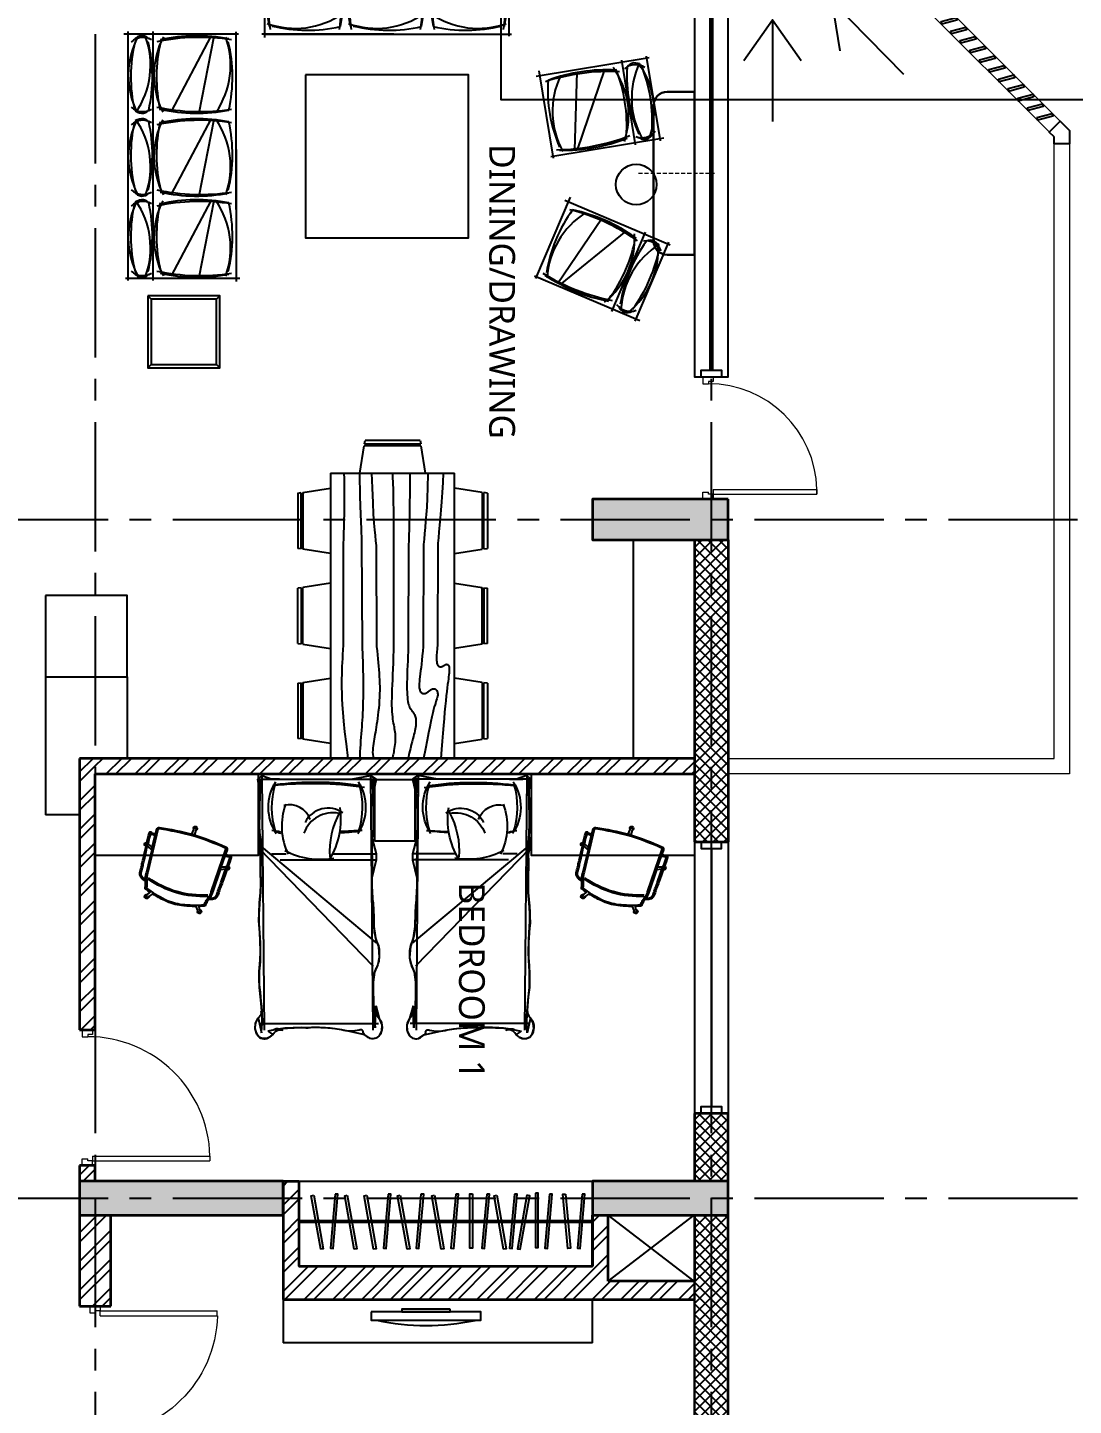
# Model space of a CAD drawing. Header units: millimetres. Extents: x -2409243 to -2334937, y -643723 to -441957.
# Drawn here: x -2354808 to -2347102, y -562658 to -552509 of the extents above; entities that cross this region are included whole.
import ezdxf

# ---------------------------------------------------------------- set-up
doc = ezdxf.new("R2010")
doc.units = ezdxf.units.MM
doc.header["$MEASUREMENT"] = 0
doc.linetypes.add('CENTER2', pattern=[28.575, 19.05, -3.175, 3.175, -3.175])
doc.linetypes.add('DASHED2', pattern=[0.375, 0.25, -0.125])
for name, color, linetype in [('A-Anno-Dims', 7, 'Continuous'), ('A-Anno-Grid Lines', 154, 'Continuous'), ('A-Railing', 4, 'Continuous'), ('A-Wall Patt', 8, 'Continuous'), ('A-Window', 4, 'Continuous'), ('S-Conc Patt', 9, 'Continuous'), ('TAGS', 7, 'Continuous')]:
    doc.layers.add(name, color=color, linetype=linetype)
for name, color, linetype, lineweight in [('A-Detail Lines', 8, 'Continuous', 25), ('A-Door', 4, 'Continuous', 9), ('A-DTLS-Elevation', 4, 'Continuous', 25), ('A-DTLS-Fine Elevation', 5, 'Continuous', 25), ('A-Wall Ele', 3, 'Continuous', 20), ('A-Wall Sec', 1, 'Continuous', 30), ('AREA', 6, 'Continuous', 25), ('HVAC Units', 60, 'Continuous', 30), ('S-Concrete', 40, 'Continuous', 30)]:
    doc.layers.add(name, color=color, linetype=linetype, lineweight=lineweight)
doc.layers.add('I-Furniture', color=7, linetype='Continuous', lineweight=25, true_color=0xd17000)
doc.layers.get('A-Anno-Dims').off()
doc.styles.get("Standard").update_dxf_attribs({"font": 'trebuc.ttf'})
doc.dimstyles.new('DIM 1', dxfattribs={"dimtxt": 175, "dimasz": 200, "dimexe": 100, "dimexo": 50, "dimgap": 125, "dimtad": 3, "dimdec": 0, "dimtxsty": 'Standard', "dimblk": 'OBLIQUE', "dimcen": 250, "dimdle": 100, "dimclrd": 256, "dimclre": 256, "dimclrt": 256, "dimadec": 0, "dimazin": 0, "dimtfac": 1, "dimtdec": 0, "dimtmove": 1, "dimatfit": 3, "dimldrblk": 'OBLIQUE', "dimfxl": 300, "dimfxlon": 1, "dimlwd": -1, "dimlwe": -1, "dimarcsym": 0})
pattern_1 = [(45, (-2483823.14, -549080.13), (-106.06602, 106.06602), []), (45, (-2483752.43, -549080.13), (-106.06602, 106.06602), [])]
pattern_2 = [(225, (-1525842.595, -758873.084), (39.7747564, -39.7747564), []), (315, (-1525842.595, -758873.084), (39.7747564, 39.7747564), [])]

# ---------------------------------------------------------------- blocks, each defined once
blk = doc.blocks.new('Cols Residences')
at = {"layer": 'S-Conc Patt'}
for points in [[(-30172, -9249), (-30172, -10749), (-29922, -10749), (-29922, -9249)], [(-30172, -13029), (-30172, -14029), (-29922, -14029), (-29922, -13029)], [(-24897, -14029), (-24897, -13029), (-25197, -13029), (-25197, -14029)]]:
    blk.add_hatch(color=256, dxfattribs=at).paths.add_polyline_path(points)
at = {"layer": 'S-Concrete', "lineweight": 35}
for points in [[(-30172, -9249), (-30172, -10749), (-29922, -10749), (-29922, -9249)], [(-30172, -13029), (-30172, -14029), (-29922, -14029), (-29922, -13029)], [(-24897, -14029), (-24897, -13029), (-25197, -13029), (-25197, -14029)]]:
    blk.add_lwpolyline(points, close=True, dxfattribs=at)
blk = doc.blocks.new('Grid Residences')
at = {"layer": 'A-Anno-Grid Lines', "linetype": 'CENTER2', "ltscale": 50}
for p, q in [((-30047, 2923), (-30047, -27704)), ((-25047, 2923), (-25047, -27704)), ((12818, -9364), (-37818, -9364)), ((12818, -13904), (-37818, -13904))]:
    blk.add_line(p, q, dxfattribs=at)
blk = doc.blocks.new('Win 2000 @ 300W')
at = {"layer": 'A-Window', "color": 2, "lineweight": 30}
blk.add_line((1950, -125), (50, -125), dxfattribs=at)
at = {"layer": 'A-Window'}
for points in [[(2000, 0), (0, 0)], [(0, -50), (50, -50), (50, -200), (0, -200)], [(2000, -50), (1950, -50), (1950, -200), (2000, -200)], [(2000, -250), (0, -250)]]:
    blk.add_lwpolyline(points, dxfattribs=at)
blk = doc.blocks.new('ABL_Door_S - 1000 x 2100-11-3 Second Floor Lvl')
at = {"layer": 'A-Door', "color": 5}
for p, q in [((-500, 38), (-450, 38)), ((-500, -38), (-500, 38)), ((-450, 38), (-450, -3)), ((450, 38), (450, -3)), ((500, 38), (450, 38)), ((500, -38), (500, 38)), ((-500, -38), (-465, -38)), ((-465, -3), (-450, -3)), ((-465, -38), (-465, -3)), ((-430, -38), (-465, -38)), ((465, -3), (450, -3)), ((465, -38), (465, -3)), ((500, -38), (465, -38))]:
    blk.add_line(p, q, dxfattribs=at)
at = {"layer": 'A-Door', "color": 5, "lineweight": 18}
for p, q in [((-465, -38), (-465, -902)), ((-430, -38), (-430, -902)), ((-430, -902), (-465, -902))]:
    blk.add_line(p, q, dxfattribs=at)
at = {"layer": 'A-Door'}
blk.add_arc((-450, -3), 900, 271.2733, 0, dxfattribs=at)
blk = doc.blocks.new('Big Drawing Win 3000')
at = {"layer": 'A-Window', "color": 2, "lineweight": 60}
blk.add_line((-25650, -16077), (-28550, -16077), dxfattribs=at)
at = {"layer": 'A-Window'}
for points in [[(-25600, -15952), (-28600, -15952), (-28600, -16202), (-25600, -16202)], [(-28600, -16002), (-28550, -16002), (-28550, -16152), (-28600, -16152)], [(-25600, -16002), (-25650, -16002), (-25650, -16152), (-25600, -16152)]]:
    blk.add_lwpolyline(points, dxfattribs=at)
blk = doc.blocks.new('ABL_Door_S - 900 x 2100-6-3 Second Floor Lvl')
at = {"layer": 'A-Door', "color": 5, "lineweight": 18}
for p, q in [((-450, 37), (-400, 37)), ((-450, -38), (-450, 37)), ((-400, 37), (-400, -3)), ((400, 37), (400, -3)), ((450, 37), (400, 37)), ((450, -38), (450, 37)), ((-450, -38), (-415, -38)), ((-380, -38), (-450, -38)), ((-415, -3), (-400, -3)), ((-415, -38), (-415, -3)), ((-415, -38), (-415, -802)), ((-380, -38), (-380, -802)), ((415, -3), (400, -3)), ((415, -38), (415, -3)), ((450, -38), (415, -38))]:
    blk.add_line(p, q, dxfattribs=at)
blk.add_lwpolyline([(-380, -802), (-415, -802)], dxfattribs=at)
at = {"layer": 'A-Door', "lineweight": 18}
blk.add_arc((-400, -3), 800, 271.4325, 0, dxfattribs=at)
at = {"layer": 'A-Door', "color": 5, "lineweight": 18}
blk.add_arc((-400, -3), 800, 268.9256, 271.0744, dxfattribs=at)
blk = doc.blocks.new('the Vertical FIN')
at = {"layer": 'A-DTLS-Fine Elevation'}
blk.add_lwpolyline([(-1144063, 206602), (-1143968, 206668), (-1143957, 206651), (-1144051, 206585), (-1144063, 206602)], dxfattribs=at)
blk = doc.blocks.new('Shading B')
at = {"layer": 'A-DTLS-Fine Elevation', "color": 2}
blk.add_line((-1141727, 206625), (-1141646, 206707), dxfattribs=at)
for points in [[(-1141646, 206707), (-1141716, 206778)], [(-1141727, 206625), (-1141798, 206696)]]:
    blk.add_lwpolyline(points, dxfattribs=at)
blk.add_lwpolyline([(-1140660, 205558), (-1140695, 205594), (-1140614, 205675), (-1140545, 205606), (-1140545, 205508), (-1140660, 205508)], close=True, dxfattribs=at)
at = {"layer": 'A-DTLS-Fine Elevation', "rotation": 339.9999999999999}
for p in [(-137299, -378814), (-137229, -378884), (-137158, -378955), (-137087, -379026), (-137016, -379097), (-136946, -379167), (-136875, -379238), (-136804, -379309), (-136734, -379379), (-136663, -379450), (-136592, -379521), (-136521, -379592), (-136451, -379662), (-136380, -379733)]:
    blk.add_blockref('the Vertical FIN', p, dxfattribs=at)
blk = doc.blocks.new('s6')
at = {"layer": 'A-Detail Lines'}
for p, q in [((-35585, 50832), (-35100, 50197)), ((-35585, 50197), (-35100, 50832))]:
    blk.add_line(p, q, dxfattribs=at)
blk = doc.blocks.new('_Oblique')
at = {"layer": 'AREA', "color": 0, "lineweight": -2}
blk.add_line((-0.5, -0.5), (0.5, 0.5), dxfattribs=at)
blk = doc.blocks.new('Int. Un Split')
at = {"layer": 'HVAC Units'}
for p, q in [((-200, 600), (0, 600)), ((0, 600), (0, -600)), ((-300, -500), (-300, 500)), ((0, -600), (-200, -600))]:
    blk.add_line(p, q, dxfattribs=at)
at = {"layer": 'HVAC Units', "color": 8, "linetype": 'DASHED2', "lineweight": 5, "ltscale": 120}
blk.add_line((-412, 0), (148, 0), dxfattribs=at)
at = {"layer": 'HVAC Units'}
for centre, start, end in [((-200, 500), 90, 180), ((-200, -500), 180, 270)]:
    blk.add_arc(centre, 100, start, end, dxfattribs=at)
blk = doc.blocks.new('A$C656051B6')
for points in [[(-1417, 344), (-864, 51)], [(-1415, 365), (-850, 255)], [(-807, 344), (-254, 51)], [(-805, 365), (-240, 255)], [(-206, 344), (347, 51)], [(-204, 365), (360, 255)]]:
    blk.add_lwpolyline(points)
at = {"layer": 'I-Furniture'}
for p, q in [((-141, 531), (-1449, 531)), ((-1433, 546), (-1433, -298)), ((-583, 531), (390, 531)), ((367, 557), (367, -285)), ((-1451, -83), (382, -83)), ((-1451, -269), (382, -269))]:
    blk.add_line(p, q, dxfattribs=at)
blk.add_lwpolyline([(367, -130), (367, -285)], dxfattribs=at)
at = {"layer": 'I-Furniture', "color": 0, "linetype": 'ByBlock'}
for centre, radius, start, end in [((-194, 240), 1227, 168.9018, 192.6543), ((-1117, -593), 1096, 77.1427, 103.7087), ((-2077, 240), 1227, 347.3457, 11.0982), ((417, 240), 1227, 168.9018, 192.6543), ((-544, -593), 1096, 76.2913, 102.8573), ((-1467, 240), 1227, 347.3457, 11.0982), ((1015, 240), 1227, 168.9018, 192.6543), ((55, -593), 1096, 76.2913, 102.8573), ((-869, 240), 1227, 347.3457, 11.0982), ((-1117, 1039), 1096, 256.2913, 282.8573), ((-1117, -1183), 1096, 77.1427, 103.7087), ((-544, 1039), 1096, 257.1427, 283.7087), ((-544, -1183), 1096, 76.2913, 102.8573), ((55, 1039), 1096, 257.1427, 283.7087), ((55, -1183), 1096, 76.2913, 102.8573), ((-1356, -164), 65, 130.337, 237.1972), ((-915, -164), 65, 302.8028, 49.663), ((-745, -164), 65, 130.337, 237.1972), ((-305, -164), 65, 302.8028, 49.663), ((-147, -164), 65, 130.337, 237.1972), ((293, -164), 65, 302.8028, 49.663), ((-1117, 850), 1096, 256.2913, 282.8573), ((-544, 850), 1096, 257.1427, 283.7087), ((55, 850), 1096, 257.1427, 283.7087)]:
    blk.add_arc(centre, radius, start, end, dxfattribs=at)
at = {"layer": 'I-Furniture', "linetype": 'ByBlock'}
for centre, radius, start, end in [((-1204, -124), 613, 55.5808, 109.7795), ((118, 265), 1527, 171.2723, 192.0385), ((-2389, 265), 1527, 347.9615, 8.7277), ((-457, -124), 613, 70.2205, 124.4192), ((729, 265), 1527, 171.2723, 192.0385), ((-1779, 265), 1527, 347.9615, 8.7277), ((142, -124), 613, 70.2205, 124.4192), ((1327, 265), 1527, 171.2723, 192.0385), ((-1181, 265), 1527, 347.9615, 8.7277), ((-1130, 527), 603, 242.1393, 296.7643), ((-1283, -158), 125, 149.2427, 222.9121), ((-987, -158), 125, 317.0879, 30.7573), ((-531, 527), 603, 243.2357, 297.8607), ((-673, -158), 125, 149.2427, 222.9121), ((-377, -158), 125, 317.0879, 30.7573), ((67, 527), 603, 243.2357, 297.8607), ((-75, -158), 125, 149.2427, 222.9121), ((221, -158), 125, 317.0879, 30.7573), ((-1204, -714), 613, 55.5808, 109.7795), ((-1130, 338), 603, 242.1393, 296.7643), ((-457, -714), 613, 70.2205, 124.4192), ((-531, 338), 603, 243.2357, 297.8607), ((142, -714), 613, 70.2205, 124.4192), ((67, 338), 603, 243.2357, 297.8607)]:
    blk.add_arc(centre, radius, start, end, dxfattribs=at)
blk = doc.blocks.new('executive study table')
at = {"layer": 'I-Furniture'}
for p, q in [((-171, 533), (-152, 534)), ((-155, 571), (-133, 572)), ((-140, 567), (-139, 571)), ((-171, 7), (-152, 6)), ((-155, -30), (-133, -32)), ((-140, -27), (-139, -31))]:
    blk.add_line(p, q, dxfattribs=at)
for points in [[(-509, 270, -0.04406), (-503, 336, -0.026544), (-480, 437), (-506, 458, -3.638528), (-496, 470), (-474, 457, -0.010397), (-461, 495, -0.318214), (-452, 502, 0.043075), (-444, 502, 0.035302), (-412, 510, 0.013054), (-403, 513, -0.140274), (-393, 546, -0.187796), (-364, 568, -0.087841), (-327, 571, 0.059908), (-291, 573, -0.051364), (-254, 575), (-196, 578), (-157, 580, -1), (-129, 582), (-95, 584), (-77, 585, -0.040528), (-61, 585, 0.019703), (-50, 584, -0.367951), (-46, 580, -0.076399), (-46, 574, -0.223629), (-48, 571, -0.09063), (-48, 571, 0.435593), (-49, 571), (-50, 566, 0.041397), (-52, 552, 0.005779), (-52, 542, 0.01447), (-52, 538), (-15, 540, -0.416429), (3, 524, -0.025896), (23, 280), (60, 277, -3.543521), (59, 262), (23, 262, -0.026019), (3, 16, -0.416429), (-15, 0), (-52, 2, 0.01447), (-52, -2, 0.005779), (-52, -12, 0.041397), (-50, -26), (-49, -31, 0.435593), (-48, -31, -0.09063), (-48, -31, -0.223629), (-46, -34, -0.076399), (-46, -40, -0.367951), (-50, -44, 0.019703), (-61, -44, -0.040528), (-77, -45), (-95, -44), (-129, -42, -1), (-157, -40), (-196, -38), (-254, -35, -0.051364), (-291, -33, 0.059908), (-327, -31, -0.087841), (-364, -28, -0.187796), (-393, -6, -0.140274), (-403, 27, 0.013054), (-412, 30, 0.035302), (-444, 38, 0.043075), (-452, 39, -0.318214), (-461, 45, -0.010397), (-474, 84), (-496, 71, -3.638528), (-506, 82), (-480, 103, -0.026544), (-503, 204, -0.04406)], [(-499, 270, 0.04406), (-494, 206, 0.042095), (-452, 49, -0.042637), (-443, 48, -0.035302), (-409, 40, -0.026112), (-389, 32, 0.070764), (-375, 28), (-352, 25, 0.002232), (-338, 25), (-15, 10, 0.431435), (-7, 17, 0.026929), (13, 270, 0.026929), (-7, 523, 0.431435), (-15, 530), (-338, 515, 0.002232), (-352, 515), (-375, 512, 0.070764), (-389, 508, -0.026112), (-409, 500, -0.035302), (-443, 492, -0.042637), (-452, 492, 0.042095), (-494, 335, 0.04406)], [(-155, 571), (-171, 533), (-339, 525, 0.002292), (-353, 525), (-377, 522, 0.066419), (-392, 517, -0.120179), (-385, 541, -0.187796), (-362, 558, -0.087841), (-328, 561, 0.059908), (-289, 563, -0.052112), (-254, 565), (-195, 568)], [(-152, 534), (-62, 538, -0.01546), (-62, 542, -0.005779), (-62, 552, -0.041397), (-59, 569), (-58, 573, -0.044554), (-58, 574, -0.006403), (-62, 575, 0.040528), (-77, 575), (-94, 574), (-133, 572, -0.154174), (-140, 567)], [(-155, -30), (-171, 7), (-339, 15, -0.002292), (-353, 15), (-377, 19, -0.066419), (-392, 23, 0.120179), (-385, -1, 0.187796), (-362, -18, 0.087841), (-328, -21, -0.059908), (-289, -23, 0.052112), (-254, -25), (-195, -28)], [(-152, 6), (-62, 2, 0.01546), (-62, -2, 0.005779), (-62, -12, 0.041397), (-59, -28), (-58, -32, 0.044554), (-58, -34, 0.006403), (-62, -34, -0.040528), (-77, -35), (-94, -34), (-133, -32, 0.154174), (-140, -27)]]:
    blk.add_lwpolyline(points, format="xyb", close=True, dxfattribs=at)
for points in [[(-157, 580), (-129, 582)], [(-157, -40), (-129, -42)]]:
    blk.add_lwpolyline(points, dxfattribs=at)
for points in [[(-496, 470), (-505, 475, 0.915293), (-514, 464), (-506, 458)], [(-385, 39, -0.074007), (-425, 270, -0.074007), (-385, 501)], [(-376, 42, -0.073942), (-415, 270, -0.073942), (-376, 498)], [(23, 270, -0.000012), (23, 270, -0.000012)], [(60, 277), (69, 277, -0.745022), (68, 262), (59, 262)], [(-496, 71), (-505, 65, -0.915293), (-514, 77), (-506, 82)]]:
    blk.add_lwpolyline(points, format="xyb", dxfattribs=at)
at = {"layer": 'I-Furniture', "elevation": -950}
blk.add_lwpolyline([(24, 262, 0.001894), (23, 280, 0.000296)], format="xyb", dxfattribs=at)
blk = doc.blocks.new('couch')
for points in [[(-1417, 344), (-867, 51)], [(-1415, 365), (-853, 255)]]:
    blk.add_lwpolyline(points)
at = {"layer": 'I-Furniture'}
for p, q in [((-797, 531), (-1449, 531)), ((-1433, 546), (-1433, -298)), ((-832, 557), (-832, -285)), ((-1451, -83), (-818, -83)), ((-1451, -269), (-818, -269))]:
    blk.add_line(p, q, dxfattribs=at)
at = {"layer": 'I-Furniture', "color": 0, "linetype": 'ByBlock'}
for centre, radius, start, end in [((-194, 240), 1227, 168.9018, 192.6543), ((-1119, -579), 1083, 77.062, 103.7948), ((-2081, 240), 1227, 347.3457, 11.0982), ((-1119, 1026), 1083, 256.2052, 282.938), ((-1119, -1170), 1083, 77.062, 103.7948), ((-1356, -164), 65, 130.337, 237.1972), ((-918, -164), 65, 302.8028, 49.663), ((-1119, 836), 1083, 256.2052, 282.938)]:
    blk.add_arc(centre, radius, start, end, dxfattribs=at)
at = {"layer": 'I-Furniture', "linetype": 'ByBlock'}
for centre, radius, start, end in [((-1205, -117), 606, 55.3912, 109.8857), ((118, 265), 1527, 171.2723, 192.0385), ((-2393, 265), 1527, 347.9615, 8.7277), ((-1131, 521), 597, 241.9847, 296.9126), ((-1283, -158), 125, 149.2427, 222.9121), ((-991, -158), 125, 317.0879, 30.7573), ((-1205, -708), 606, 55.3912, 109.8857), ((-1131, 331), 597, 241.9847, 296.9126)]:
    blk.add_arc(centre, radius, start, end, dxfattribs=at)
blk = doc.blocks.new('A$C52E23077')
at = {"layer": 'I-Furniture'}
blk.add_lwpolyline([(23, -583), (85, -583), (85, 227), (23, 227)], close=True, dxfattribs=at)
at = {"layer": 'I-Furniture', "linetype": 'ByBlock'}
blk.add_lwpolyline([(3, 0), (2, -356), (23, -356), (24, 0)], close=True, dxfattribs=at)
blk.add_arc((-1595, -177), 1719, 347.7599, 12.1509, dxfattribs=at)
blk = doc.blocks.new('A$C02F26D92')
at = {"layer": 'I-Furniture'}
for p, q in [((-511, 505), (-536, 530)), ((-31, 505), (-6, 530)), ((-511, 25), (-536, 0)), ((-31, 25), (-6, 0))]:
    blk.add_line(p, q, dxfattribs=at)
for points in [[(-536, 0), (-6, 0), (-6, 530), (-536, 530)], [(-511, 25), (-31, 25), (-31, 505), (-511, 505)]]:
    blk.add_lwpolyline(points, close=True, dxfattribs=at)
blk = doc.blocks.new('A$C5E866030')
at = {"layer": 'I-Furniture'}
for p, q in [((-52, 818, 450), (-25, 860, 450)), ((-25, 676, 450), (-52, 818, 450)), ((-25, 860, 450), (89, 834, 450)), ((89, 834, 450), (147, 835, 450)), ((147, 835, 450), (206, 837, 450)), ((206, 837, 450), (274, 838, 450)), ((274, 838, 450), (335, 838, 450)), ((335, 838, 450), (413, 830, 450)), ((413, 830, 450), (524, 860, 450)), ((524, 860, 450), (569, 860, 450)), ((569, 860, 450), (702, 828, 450)), ((702, 828, 450), (761, 828, 450)), ((761, 828, 450), (850, 832, 450)), ((850, 832, 450), (939, 839, 450)), ((939, 839, 450), (990, 841, 450)), ((990, 841, 450), (1060, 842, 450)), ((1060, 842, 450), (1157, 858, 450)), ((1157, 858, 450), (1207, 876, 450)), ((1207, 876, 450), (1289, 882, 450)), ((1289, 882, 450), (1339, 871, 450)), ((1339, 871, 450), (1397, 847, 450)), ((1397, 847, 450), (1471, 838, 450)), ((1471, 838, 450), (1524, 837, 450)), ((1524, 837, 450), (1578, 838, 450)), ((1578, 838, 450), (1632, 840, 450)), ((1632, 840, 450), (1686, 842, 450)), ((1645, 856, 900), (1737, 882, 900)), ((1805, 851, 450), (1645, 856, 900)), ((1686, 842, 450), (1752, 847, 450)), ((1737, 882, 900), (1783, 902, 900)), ((1752, 847, 450), (1805, 851, 450)), ((1783, 902, 900), (1829, 899, 900)), ((1829, 899, 900), (1867, 880, 900)), ((1885, 816, 900), (1858, 776, 900)), ((1867, 880, 900), (1883, 857, 900)), ((1883, 857, 900), (1888, 832, 900)), ((1888, 832, 900), (1885, 816, 900)), ((1858, 776, 900), (1830, 654, 900)), ((-25, 600, 450), (-25, 676, 450)), ((1830, 654, 900), (1821, 604, 900)), ((-25, 547, 450), (-25, 600, 450)), ((-25, 464, 450), (-25, 547, 450)), ((1813, 557, 900), (1806, 483, 900)), ((1821, 604, 900), (1813, 557, 900)), ((-25, 405, 450), (-25, 464, 450)), ((1806, 483, 900), (1804, 429, 900)), ((1804, 429, 900), (1805, 375, 900)), ((-25, 323, 450), (-25, 405, 450)), ((-25, 264, 450), (-25, 323, 450)), ((1806, 359, 900), (1804, 306, 900)), ((1804, 306, 900), (1805, 248, 900)), ((1805, 375, 900), (1806, 355, 900)), ((1806, 355, 900), (1806, 359, 900)), ((-25, 193, 450), (-25, 264, 450)), ((1805, 248, 900), (1809, 186, 900)), ((-25, 134, 450), (-25, 193, 450)), ((-25, 93, 450), (-25, 146, 450)), ((-25, 146, 450), (-25, 46, 450)), ((-25, 46, 450), (-25, 134, 450)), ((1809, 186, 900), (1818, 122, 900)), ((1818, 122, 900), (1831, 60, 900)), ((-52, 18, 450), (-25, 93, 450)), ((-25, -13, 450), (-52, 18, 450)), ((72, 2, 450), (-25, -13, 450)), ((124, 1, 450), (72, 2, 450)), ((177, 0, 450), (124, 1, 450)), ((230, -1, 450), (177, 0, 450)), ((372, 1, 450), (305, -3, 450)), ((486, -4, 450), (372, 1, 450)), ((538, 7, 450), (486, -4, 450)), ((588, 6, 450), (538, 7, 450)), ((650, 7, 450), (588, 6, 450)), ((753, 9, 450), (650, 7, 450)), ((809, 7, 450), (753, 9, 450)), ((886, 0, 450), (809, 7, 450)), ((961, -4, 450), (886, 0, 450)), ((1107, 1, 450), (1018, -5, 450)), ((1162, 4, 450), (1107, 1, 450)), ((1247, 6, 450), (1162, 4, 450)), ((1308, 4, 450), (1247, 6, 450)), ((1391, -2, 450), (1308, 4, 450)), ((1600, 9, 450), (1509, -1, 450)), ((1684, 16, 450), (1600, 9, 450)), ((1751, 19, 450), (1684, 16, 450)), ((1733, -10, 900), (1842, 15, 450)), ((1842, 15, 450), (1751, 19, 450)), ((1831, 60, 900), (1855, 97, 900)), ((1855, 97, 900), (1874, 74, 900)), ((1874, 74, 900), (1885, 53, 900)), ((1886, 20, 900), (1874, -4, 900)), ((1885, 53, 900), (1886, 20, 900)), ((305, -3, 450), (230, -1, 450)), ((1018, -5, 450), (961, -4, 450)), ((1442, -3, 450), (1391, -2, 450)), ((1509, -1, 450), (1442, -3, 450)), ((1771, -30, 900), (1733, -10, 900)), ((1813, -33, 900), (1771, -30, 900)), ((1852, -21, 900), (1813, -33, 900)), ((1874, -4, 900), (1852, -21, 900))]:
    blk.add_line(p, q, dxfattribs=at)
at = {"layer": 'I-Furniture', "linetype": 'ByBlock'}
for p, q in [((-52, 818), (1824, 834, 450)), ((-25, -13), (-25, 860)), ((459, -4), (1181, 860)), ((486, -4), (1351, 837)), ((524, 544), (524, 860)), ((569, 153), (569, 860)), ((1775, 355, 450), (1775, 877, 450)), ((547, 365), (547, 365)), ((1775, 4, 450), (1775, 355, 450)), ((524, 88), (524, 195)), ((-52, 18), (1824, 35, 450))]:
    blk.add_line(p, q, dxfattribs=at)
for points in [[(-25, 833, -0.005203), (36, 833, -0.00267), (265, 838, -0.058958), (402, 831, 0.038458), (525, 828, -0.025508), (680, 828, 0.039412), (886, 836, -0.016498), (1036, 842, 0.095063), (1168, 862, -0.129887), (1264, 882, -0.123513), (1364, 861, 0.132991), (1471, 838, 0.025093), (1786, 850, -0.033934), (1686, 856, 0.211134), (1727, 873, -0.329446), (1852, 890, -0.37589), (1885, 816, -0.123892), (1844, 763, 0.658136), (1823, 735, -0.141351), (1821, 604, 0.036442), (1806, 469, 0.030598), (1806, 355)], [(-25, 3, 0.005203), (36, 3, 0.00267), (265, -1, 0.058958), (402, 5, -0.038458), (525, 8, 0.025508), (680, 8, -0.039412), (886, 0, 0.016498), (1036, -6, -0.037552), (1321, 4, 0.045167), (1509, -1, -0.028501), (1786, 20, 0.033934), (1686, 13, -0.211134), (1727, -4, 0.329446), (1852, -21, 0.37589), (1885, 53, 0.123892), (1844, 107, -0.342539), (1823, 169, 0.292428), (1821, 106, -0.036442), (1806, 241, -0.030598), (1806, 355)]]:
    blk.add_lwpolyline(points, format="xyb", dxfattribs=at)
for centre, radius, start, end in [((181, 434), 350, 56.1664, 122.49), ((2310, 411), 2312, 171.5227, 187.4368), ((2734, 381), 2726, 171.7134, 186.0106), ((182, 163), 596, 72.8591, 106.0737), ((34131, 2417), 33819, 182.8153, 183.0908), ((-4774, 234), 5156, 3.9741, 5.5387), ((375, 504), 187, 144.1671, 243.8421), ((272, 38), 562, 58.6542, 99.1977), ((506, 1110), 594, 241.0456, 274.1497), ((446, 539), 224, 168.0413, 250.8342), ((-3, 450), 568, 332.4104, 9.8866), ((326, 220), 163, 109.0309, 194.6616), ((321, 624), 461, 249.3026, 296.5026), ((181, 413), 350, 237.51, 303.8336), ((182, 685), 596, 253.9263, 287.1409), ((3159, -391), 2848, 168.9447, 170.2463), ((144, 221), 238, 333.7631, 344.0845)]:
    blk.add_arc(centre, radius, start, end, dxfattribs=at)
blk = doc.blocks.new('wardrobe')
at = {"layer": 'I-Furniture', "lineweight": 35}
blk.add_line((-837981, 264481), (-837606, 264481), dxfattribs=at)
at = {"layer": 'I-Furniture', "linetype": 'Continuous'}
for p, q in [((-837941, 262316), (-837941, 264481)), ((-837931, 262316), (-837931, 264481))]:
    blk.add_line(p, q, dxfattribs=at)
for points in [[(-838231, 262316), (-838231, 264481), (-837606, 264481), (-837606, 262316)], [(-838137, 264405), (-837739, 264370), (-837737, 264390), (-838135, 264425)], [(-838137, 264283), (-837739, 264318), (-837737, 264298), (-838135, 264263)], [(-838137, 264165), (-837739, 264130), (-837737, 264150), (-838135, 264184)], [(-838144, 264060), (-837744, 264060), (-837744, 264080), (-838144, 264080)], [(-838128, 263998), (-837734, 263929), (-837731, 263948), (-838125, 264018)], [(-838137, 263905), (-837739, 263870), (-837737, 263890), (-838135, 263925)], [(-838128, 263775), (-837734, 263844), (-837731, 263825), (-838125, 263755)], [(-838137, 263701), (-837739, 263666), (-837737, 263686), (-838135, 263721)], [(-838138, 263597), (-837738, 263597), (-837738, 263577), (-838138, 263577)], [(-838137, 263473), (-837739, 263438), (-837737, 263458), (-838135, 263493)], [(-838128, 263317), (-837734, 263386), (-837731, 263366), (-838125, 263297)], [(-838137, 263217), (-837739, 263182), (-837737, 263202), (-838135, 263237)], [(-838128, 263064), (-837734, 263134), (-837731, 263114), (-838125, 263045)], [(-838137, 262975), (-837739, 262940), (-837737, 262960), (-838135, 262995)], [(-838128, 262818), (-837734, 262887), (-837731, 262868), (-838125, 262798)], [(-838128, 262674), (-837734, 262744), (-837731, 262724), (-838125, 262655)], [(-838137, 262585), (-837739, 262550), (-837737, 262570), (-838135, 262605)], [(-838128, 262428), (-837734, 262497), (-837731, 262478), (-838125, 262408)]]:
    blk.add_lwpolyline(points, close=True, dxfattribs=at)

msp = doc.modelspace()

# ---------------------------------------------------------------- hatches: boundary and pattern name
at = {"layer": 'A-Wall Patt'}
h = msp.add_hatch(dxfattribs=at)
h.set_pattern_fill('ANSI37', color=256, scale=450, angle=180, style=0)
h.set_pattern_definition(pattern_2)
h.paths.add_polyline_path([(-2349644.9, -556282.2), (-2349894.9, -556282.2), (-2349894.9, -558507.2), (-2349644.9, -558507.2)])
h = msp.add_hatch(dxfattribs=at)
h.set_pattern_fill('ANSI32', color=256, scale=400, style=0)
h.set_pattern_definition(pattern_1)
h.paths.add_polyline_path([(-2354309.9, -559892.2), (-2354309.9, -558007.2), (-2354309.9, -557892.2), (-2354424.9, -557892.2), (-2354424.9, -559892.2)], flags=0)
h = msp.add_hatch(dxfattribs=at)
h.set_pattern_fill('ANSI32', color=256, scale=400, style=0)
h.set_pattern_definition(pattern_1)
h.paths.add_polyline_path([(-2354309.9, -558007.2), (-2349894.9, -558007.2), (-2349894.9, -557892.2), (-2354309.9, -557892.2)])
h = msp.add_hatch(dxfattribs=at)
h.set_pattern_fill('ANSI37', color=256, scale=450, angle=180, style=0)
h.set_pattern_definition(pattern_2)
h.paths.add_polyline_path([(-2349644.9, -560507.2), (-2349894.9, -560507.2), (-2349894.9, -561007.2), (-2349644.9, -561007.2)])
h = msp.add_hatch(dxfattribs=at)
h.set_pattern_fill('ANSI32', color=256, scale=400, style=0)
h.set_pattern_definition(pattern_1)
h.paths.add_polyline_path([(-2354424.9, -560892.2), (-2354424.9, -561007.2), (-2354309.9, -561007.2), (-2354309.9, -560892.2)])
h = msp.add_hatch(dxfattribs=at)
h.set_pattern_fill('ANSI32', color=256, scale=400, style=0)
h.set_pattern_definition([(45, (-1817586.33, -2288020.92), (-106.066017, 106.066017), []), (45, (-1817515.61, -2288020.92), (-106.066017, 106.066017), [])])
h.paths.add_polyline_path([(-2349894.9, -561742.2), (-2349894.9, -561877.2), (-2352924.9, -561877.2), (-2352924.9, -561007.2), (-2352809.1, -561007.2), (-2352809.9, -561632.2), (-2350644.9, -561632.2), (-2350644.9, -561257.2), (-2350529.9, -561257.2), (-2350529.9, -561742.2)])
h = msp.add_hatch(dxfattribs=at)
h.set_pattern_fill('ANSI32', color=256, scale=400, style=0)
h.set_pattern_definition(pattern_1)
h.paths.add_polyline_path([(-2354424.9, -561927.2), (-2354194.9, -561927.2), (-2354194.9, -561257.2), (-2354424.9, -561257.2)])
h = msp.add_hatch(dxfattribs=at)
h.set_pattern_fill('ANSI37', color=256, scale=450, angle=180, style=0)
h.set_pattern_definition(pattern_2)
h.paths.add_polyline_path([(-2349894.9, -561257.2), (-2349894.9, -562954.7), (-2349644.9, -562954.7), (-2349644.9, -561257.2)])

# ---------------------------------------------------------------- linework, layer by layer
at = {"layer": 'A-Railing'}
msp.add_line((-2350644.9, -561257.2), (-2350529.9, -561257.2), dxfattribs=at)
at = {"layer": 'A-Wall Ele'}
for p, q in [((-2348301.5, -552095.6), (-2347129.9, -553267.2)), ((-2347244.9, -553314.8), (-2348382.8, -552176.9)), ((-2347244.9, -557892.2), (-2347244.9, -553314.8)), ((-2347129.9, -553267.2), (-2347129.9, -558007.2)), ((-2349644.9, -557892.2), (-2347244.9, -557892.2)), ((-2347129.9, -558007.2), (-2349644.9, -558007.2))]:
    msp.add_line(p, q, dxfattribs=at)
at = {"layer": 'A-Wall Sec', "lineweight": 35}
for p, q in [((-2349894.9, -556282.2), (-2349894.9, -558507.2)), ((-2354424.9, -557892.2), (-2354424.9, -559892.2)), ((-2349894.9, -557892.2), (-2354424.9, -557892.2)), ((-2354309.9, -559892.2), (-2354309.9, -558007.2)), ((-2354309.9, -558007.2), (-2349894.9, -558007.2)), ((-2349894.9, -558507.2), (-2349644.9, -558507.2)), ((-2354424.9, -559892.2), (-2354309.9, -559892.2)), ((-2349644.9, -560507.2), (-2349894.9, -560507.2)), ((-2349894.9, -560507.2), (-2349894.9, -561007.2)), ((-2349644.9, -561007.2), (-2349644.9, -560507.2)), ((-2354309.9, -560892.2), (-2354424.9, -560892.2)), ((-2354424.9, -560892.2), (-2354424.9, -561007.2)), ((-2354309.9, -561007.2), (-2354309.9, -560892.2)), ((-2352924.9, -561007.2), (-2352924.9, -561877.2)), ((-2352924.9, -561007.2), (-2352809.9, -561007.2)), ((-2352809.9, -561007.2), (-2352809.9, -561632.2)), ((-2354424.9, -561257.2), (-2354424.9, -561927.2)), ((-2354194.9, -561927.2), (-2354194.9, -561257.2)), ((-2350645.3, -561632.2), (-2350644.9, -561257.2)), ((-2350529.9, -561742.2), (-2350529.9, -561257.2)), ((-2349894.9, -561257.2), (-2349894.9, -561742.2)), ((-2349644.9, -562839.7), (-2349644.9, -561257.2)), ((-2352809.9, -561632.2), (-2350645.3, -561632.2)), ((-2349894.9, -561742.2), (-2350529.9, -561742.2)), ((-2354424.9, -561927.2), (-2354194.9, -561927.2)), ((-2352924.9, -561877.2), (-2349894.9, -561877.2))]:
    msp.add_line(p, q, dxfattribs=at)
at = {"layer": 'A-Wall Sec'}
msp.add_line((-2349894.9, -561742.2), (-2349894.9, -562954.7), dxfattribs=at)
at = {"layer": 'A-Wall Sec', "lineweight": 35}
msp.add_lwpolyline([(-2349644.9, -556282.2), (-2349644.9, -558507.2)], dxfattribs=at)
at = {"layer": 'Defpoints'}
msp.add_lwpolyline([(-2338393.4, -534324.2), (-2338393.4, -553041.1), (-2351318.7, -553041.1), (-2351318.7, -534324.2)], close=True, dxfattribs=at)
at = {"layer": 'I-Furniture'}
for p, q in [((-2353059.9, -552557.2), (-2351259.9, -552557.2)), ((-2352325.8, -555576.2), (-2352321.8, -555550.8)), ((-2351915.4, -555550.8), (-2352321.8, -555550.8)), ((-2351915.4, -555550.8), (-2351911.5, -555576.2)), ((-2352359.6, -555792.2), (-2352327.8, -555588.9)), ((-2351909.6, -555588.9), (-2352327.9, -555588.9)), ((-2352325.9, -555576.2), (-2351911.5, -555576.2)), ((-2351909.5, -555588.9), (-2351877.7, -555792.2)), ((-2352575.9, -555792.2), (-2352575.8, -557892.2)), ((-2352575.9, -555792.2), (-2351661.4, -555792.2)), ((-2351661.4, -557892.2), (-2351661.5, -555792.2)), ((-2352817.1, -555939), (-2352791.7, -555935)), ((-2352817.1, -555939), (-2352817.1, -556345.4)), ((-2352791.7, -556349.4), (-2352791.7, -555935.1)), ((-2352779, -555933), (-2352575.8, -555901.2)), ((-2352779, -555933.1), (-2352779, -556351.4)), ((-2351458.2, -555933), (-2351661.5, -555901.2)), ((-2351458.3, -555933.1), (-2351458.3, -556351.4)), ((-2351445.6, -556349.4), (-2351445.6, -555935.1)), ((-2351420.2, -555939), (-2351445.5, -555935)), ((-2351420.2, -555939), (-2351420.2, -556345.4)), ((-2352791.7, -556349.3), (-2352817.1, -556345.4)), ((-2352575.8, -556383.1), (-2352779, -556351.3)), ((-2351661.5, -556383.1), (-2351458.3, -556351.3)), ((-2351445.6, -556349.3), (-2351420.2, -556345.4)), ((-2350344.9, -556282.2), (-2350344.9, -557892.2)), ((-2352791.7, -556635), (-2352817.1, -556638.9)), ((-2352817.1, -557045.3), (-2352817.1, -556638.9)), ((-2352791.7, -556634.9), (-2352791.7, -557049.2)), ((-2352575.8, -556601.2), (-2352779, -556633)), ((-2352779, -557051.2), (-2352779, -556632.9)), ((-2351661.5, -556601.2), (-2351458.3, -556633)), ((-2351458.3, -557051.2), (-2351458.3, -556632.9)), ((-2351445.6, -556634.9), (-2351445.6, -557049.2)), ((-2351445.6, -556635), (-2351420.2, -556638.9)), ((-2351420.2, -557045.3), (-2351420.2, -556638.9)), ((-2352817.1, -557045.3), (-2352791.7, -557049.3)), ((-2352779, -557051.3), (-2352575.8, -557083.1)), ((-2351458.2, -557051.3), (-2351661.5, -557083.1)), ((-2351420.2, -557045.3), (-2351445.5, -557049.3)), ((-2354674.9, -557292.2), (-2354674.9, -558307.2)), ((-2354674.9, -557292.2), (-2354074.9, -557292.2)), ((-2354074.9, -557292.2), (-2354074.9, -557892.2)), ((-2352817.1, -557339), (-2352791.7, -557335)), ((-2352817.1, -557339), (-2352817.1, -557745.4)), ((-2352791.7, -557749.4), (-2352791.7, -557335.1)), ((-2352779, -557333), (-2352575.8, -557301.2)), ((-2352779, -557333.1), (-2352779, -557751.4)), ((-2351458.2, -557333), (-2351661.5, -557301.2)), ((-2351458.3, -557333.1), (-2351458.3, -557751.4)), ((-2351445.6, -557749.4), (-2351445.6, -557335.1)), ((-2351420.2, -557339), (-2351445.5, -557335)), ((-2351420.2, -557339), (-2351420.2, -557745.4)), ((-2352791.7, -557749.3), (-2352817.1, -557745.4)), ((-2352575.8, -557783.1), (-2352779, -557751.3)), ((-2351661.5, -557783.1), (-2351458.3, -557751.3)), ((-2351445.6, -557749.3), (-2351420.2, -557745.4)), ((-2352575.8, -557892.2), (-2351661.4, -557892.2)), ((-2354424.9, -558307.2), (-2354674.9, -558307.2)), ((-2352924.9, -561877.2), (-2352924.9, -562197.2)), ((-2350644.9, -562197.2), (-2350644.9, -561877.2)), ((-2350644.9, -562197.2), (-2352924.9, -562197.2))]:
    msp.add_line(p, q, dxfattribs=at)
for points in [[(-2352759.9, -552857.6), (-2352759.9, -554057.6), (-2351559.9, -554057.6), (-2351559.9, -552857.6)], [(-2354674.9, -556692.2), (-2354674.9, -557292.2), (-2354074.9, -557292.2), (-2354074.9, -556692.2)], [(-2352252.6, -558499.1), (-2351952.6, -558499.1), (-2351952.6, -558049.1), (-2352252.6, -558049.1)]]:
    msp.add_lwpolyline(points, close=True, dxfattribs=at)
for points in [[(-2352476.7, -555792.2), (-2352476.1, -555832.8), (-2352475.5, -555911.7), (-2352475.4, -555979.5), (-2352475.7, -556038.7), (-2352476.4, -556091.9), (-2352477.3, -556141.5), (-2352478.3, -556188.1), (-2352479.6, -556231.7), (-2352480.9, -556272.8), (-2352482.3, -556311.4), (-2352483.8, -557059), (-2352485.3, -557093.3), (-2352486.9, -557125.9), (-2352488.5, -557157), (-2352490, -557186.9), (-2352491.4, -557216.3), (-2352492.6, -557245.6), (-2352493.6, -557275.4), (-2352494.2, -557306.1), (-2352494.5, -557338.3), (-2352494.3, -557372.5), (-2352493.6, -557409.4), (-2352492.1, -557450.6), (-2352489.5, -557498), (-2352485.5, -557553.4), (-2352479.7, -557618.6), (-2352471.8, -557695.6), (-2352461.7, -557786.2), (-2352448.8, -557892.2)], [(-2352363.4, -555792.2), (-2352363.2, -555797.5), (-2352358.7, -555962.2), (-2352354.4, -556095.4), (-2352350.4, -556202.5), (-2352346.8, -556288.9), (-2352343.5, -557071.1), (-2352340.9, -557132.3), (-2352338.8, -557188), (-2352337.2, -557239.4), (-2352336.2, -557286.9), (-2352335.6, -557330.7), (-2352335.4, -557371.1), (-2352335.5, -557408.5), (-2352335.9, -557443.1), (-2352336.6, -557475.2), (-2352337.5, -557505.1), (-2352338.6, -557533.2), (-2352339.8, -557559.9), (-2352341.3, -557585.5), (-2352342.8, -557610.4), (-2352344.5, -557635), (-2352346.3, -557659.7), (-2352348.3, -557684.7), (-2352350.3, -557710.5), (-2352352.3, -557736.8), (-2352354.3, -557763.4), (-2352356.1, -557790), (-2352357.6, -557816.5), (-2352358.8, -557842.5), (-2352359.6, -557867.8), (-2352359.9, -557892.2)], [(-2352273.1, -555792.2), (-2352269.6, -555899), (-2352265, -556009.8), (-2352260.5, -556094.5), (-2352256.1, -556159), (-2352251.9, -556209.1), (-2352247.8, -556250.7), (-2352243.9, -556288.7), (-2352240.3, -556324.3), (-2352236.7, -557068.9), (-2352233.4, -557100.4), (-2352230.4, -557130.3), (-2352227.5, -557158.8), (-2352224.8, -557186.2), (-2352222.3, -557212.7), (-2352220.1, -557238.6), (-2352218, -557264.1), (-2352216.3, -557289.3), (-2352214.9, -557314.3), (-2352213.9, -557339.3), (-2352213.4, -557364.5), (-2352213.4, -557390), (-2352213.9, -557415.9), (-2352214.9, -557442.3), (-2352216.5, -557469.1), (-2352218.6, -557495.9), (-2352221, -557522.5), (-2352223.7, -557548.6), (-2352226.7, -557574), (-2352229.8, -557598.2), (-2352232.9, -557621.2), (-2352236.1, -557642.7), (-2352239.2, -557662.8), (-2352242.4, -557681.7), (-2352245.5, -557699.7), (-2352248.5, -557716.9), (-2352251.5, -557733.6), (-2352254.4, -557750), (-2352257.3, -557766.2), (-2352259.9, -557782.5), (-2352262.3, -557798.8), (-2352264.2, -557815.1), (-2352265.3, -557831.2), (-2352265.5, -557847), (-2352264.5, -557862.5), (-2352262.2, -557877.6), (-2352258.3, -557892.2)], [(-2352119.6, -555792.2), (-2352118.5, -555818.1), (-2352115.4, -555910.9), (-2352113.3, -555996), (-2352111.9, -556074), (-2352111.3, -556145.9), (-2352111.1, -556212.4), (-2352111.4, -556273.9), (-2352112, -557042.1), (-2352112.9, -557095), (-2352114.1, -557144.2), (-2352115.5, -557190.2), (-2352117, -557233.3), (-2352118.6, -557274.1), (-2352120.2, -557312.8), (-2352121.7, -557349.5), (-2352123, -557384.1), (-2352124.2, -557416.7), (-2352125, -557447.2), (-2352125.5, -557475.6), (-2352125.5, -557501.9), (-2352125, -557526), (-2352123.9, -557547.9), (-2352122.3, -557567.9), (-2352120.4, -557586.2), (-2352118.1, -557603), (-2352115.6, -557618.4), (-2352113.1, -557632.8), (-2352110.5, -557646.4), (-2352108, -557659.3), (-2352105.8, -557671.8), (-2352103.7, -557684.1), (-2352102, -557696.3), (-2352100.6, -557708.5), (-2352099.6, -557721), (-2352099.1, -557733.7), (-2352099.1, -557747), (-2352099.6, -557760.9), (-2352100.6, -557775.5), (-2352102.2, -557790.5), (-2352104.1, -557805.5), (-2352106.2, -557820.1), (-2352108.4, -557833.8), (-2352110.6, -557846.2), (-2352112.6, -557857), (-2352114.4, -557865.7), (-2352115.8, -557872.1), (-2352116.8, -557876.5), (-2352117.6, -557879.6), (-2352118.1, -557881.7), (-2352118.4, -557883.5), (-2352118.5, -557885.5), (-2352118.6, -557888.2), (-2352118.6, -557892.2)], [(-2351990.2, -555792.2), (-2351990.4, -555798.5), (-2351991.5, -555877.9), (-2351992.4, -555947.8), (-2351993.1, -556009.7), (-2351993.8, -556065.5), (-2351994.7, -556116.5), (-2351995.7, -556163.5), (-2351997, -556207.1), (-2351998.3, -556247.8), (-2351999.7, -556286.2), (-2352001.2, -556322.9), (-2352002.7, -557069.7), (-2352004.3, -557104.8), (-2352005.9, -557139.6), (-2352007.4, -557174.2), (-2352008.9, -557208.2), (-2352010.1, -557241.3), (-2352011.2, -557273.2), (-2352012.1, -557303.6), (-2352012.6, -557332.2), (-2352012.8, -557358.8), (-2352012.6, -557383), (-2352012, -557405), (-2352011, -557424.8), (-2352009.6, -557442.6), (-2352007.8, -557458.6), (-2352005.6, -557472.8), (-2352003.1, -557485.3), (-2352000.1, -557496.3), (-2351996.7, -557506), (-2351993, -557514.5), (-2351989.1, -557521.9), (-2351985, -557528.6), (-2351980.8, -557534.7), (-2351976.6, -557540.4), (-2351972.4, -557545.9), (-2351968.3, -557551.4), (-2351964.5, -557557), (-2351960.9, -557563), (-2351957.5, -557569.3), (-2351954.6, -557576), (-2351952, -557583.2), (-2351949.9, -557591), (-2351948.2, -557599.4), (-2351947.2, -557608.5), (-2351946.7, -557618.4), (-2351946.7, -557629.1), (-2351947.4, -557640.3), (-2351948.5, -557652.2), (-2351950.1, -557664.5), (-2351952.2, -557677.3), (-2351954.8, -557690.4), (-2351957.7, -557703.8), (-2351961.1, -557717.5), (-2351965, -557732.3), (-2351969.5, -557749.1), (-2351974.7, -557768.6), (-2351980.7, -557791.8), (-2351987.5, -557819.6), (-2351995.4, -557852.7), (-2352004.3, -557892.2)], [(-2351859.6, -555792.2), (-2351859.7, -555798.6), (-2351861.2, -555896.5), (-2351863.9, -555976), (-2351867.4, -556041.1), (-2351871.2, -556096), (-2351875.3, -556144.9), (-2351879.1, -556191.1), (-2351882.8, -556235.5), (-2351886.4, -556277.8), (-2351889.8, -556318), (-2351893.1, -557067.3), (-2351896.3, -557103.2), (-2351899.5, -557136.9), (-2351902.7, -557168.3), (-2351905.9, -557197.2), (-2351909, -557223.9), (-2351911.9, -557248.4), (-2351914.6, -557270.6), (-2351917, -557290.8), (-2351919.1, -557309), (-2351920.7, -557325.3), (-2351921.8, -557339.7), (-2351922.3, -557352.3), (-2351922.2, -557363.3), (-2351921.6, -557372.8), (-2351920.4, -557381), (-2351918.8, -557387.9), (-2351916.7, -557393.9), (-2351914.2, -557398.9), (-2351911.2, -557403.2), (-2351907.8, -557406.9), (-2351904.1, -557409.9), (-2351900.1, -557412.3), (-2351895.8, -557414), (-2351891.4, -557415.1), (-2351886.8, -557415.4), (-2351882.1, -557415), (-2351877.3, -557413.8), (-2351872.6, -557411.8), (-2351867.8, -557409.2), (-2351863, -557406.1), (-2351858.3, -557402.7), (-2351853.5, -557399), (-2351848.7, -557395.3), (-2351844, -557391.7), (-2351839.2, -557388.4), (-2351834.5, -557385.4), (-2351829.7, -557382.9), (-2351825, -557381), (-2351820.4, -557379.7), (-2351815.9, -557379), (-2351811.5, -557379.2), (-2351807.3, -557380.1), (-2351803.2, -557382), (-2351799.4, -557384.9), (-2351795.8, -557388.7), (-2351792.7, -557393.3), (-2351790, -557398.7), (-2351787.9, -557404.8), (-2351786.6, -557411.5), (-2351786, -557418.8), (-2351786.3, -557426.5), (-2351787.6, -557434.7), (-2351789.8, -557443.6), (-2351792.8, -557453.7), (-2351796.5, -557465.2), (-2351800.9, -557478.6), (-2351805.8, -557494.2), (-2351811.2, -557512.3), (-2351817, -557533.4), (-2351823.1, -557557.8), (-2351829.7, -557586.3), (-2351837, -557619.8), (-2351845.2, -557659.2), (-2351854.4, -557705.2), (-2351864.8, -557758.9), (-2351876.6, -557820.9), (-2351890, -557892.2)], [(-2351746.3, -555792.2), (-2351749.5, -555859.2), (-2351753.7, -555933.9), (-2351758.3, -556002), (-2351763.1, -556064.4), (-2351767.8, -556122), (-2351772.5, -556175), (-2351776.9, -556223.5), (-2351781.1, -556267.5), (-2351784.8, -556307.1), (-2351788, -557053.5), (-2351790.7, -557084.4), (-2351792.6, -557111.1), (-2351793.8, -557133.7), (-2351794.3, -557152.5), (-2351794.1, -557168), (-2351793.2, -557180.4), (-2351791.7, -557190.3), (-2351789.7, -557198), (-2351787.1, -557203.9), (-2351784.2, -557208.5), (-2351780.8, -557212), (-2351777.1, -557214.5), (-2351773.2, -557216.2), (-2351769.1, -557217.2), (-2351764.9, -557217.5), (-2351760.7, -557217.1), (-2351756.5, -557216.2), (-2351752.4, -557214.8), (-2351748.6, -557213.1), (-2351744.9, -557211), (-2351741.3, -557208.8), (-2351737.9, -557206.6), (-2351734.6, -557204.5), (-2351731.3, -557202.6), (-2351728.1, -557201.1), (-2351724.9, -557200), (-2351721.7, -557199.5), (-2351718.6, -557199.6), (-2351715.6, -557200.3), (-2351712.7, -557201.6), (-2351710.1, -557203.5), (-2351707.7, -557206), (-2351705.5, -557209), (-2351703.7, -557212.7), (-2351702.4, -557217), (-2351701.4, -557222), (-2351700.8, -557228), (-2351700.6, -557234.9), (-2351700.8, -557243.1), (-2351701.4, -557252.6), (-2351702.4, -557263.6), (-2351703.7, -557276.2), (-2351705.5, -557290.6), (-2351707.7, -557307.2), (-2351710.2, -557326.1), (-2351713, -557347.8), (-2351716.1, -557372.5), (-2351719.5, -557400.5), (-2351723.2, -557432.1), (-2351727, -557467.8), (-2351731.1, -557507.6), (-2351735.3, -557551.5), (-2351739.7, -557599.3), (-2351744.2, -557651), (-2351748.8, -557706.2), (-2351753.5, -557765), (-2351758.3, -557827), (-2351763, -557892.2)], [(-2353109.9, -558007.2), (-2353109.9, -558607.2), (-2354309.9, -558607.2), (-2354309.9, -558007.2)], [(-2349894.9, -558007.2), (-2349894.9, -558607.2), (-2351094.9, -558607.2), (-2351094.9, -558007.2)]]:
    msp.add_lwpolyline(points, dxfattribs=at)
msp.add_circle((-2350323.4, -553665.6), 150, dxfattribs=at)

# ---------------------------------------------------------------- block references
at = {"layer": 'A-Anno-Dims', "rotation": 90}
msp.add_blockref('Big Drawing Win 3000', (-2365847.1, -526482.2), dxfattribs=at)
at = {"layer": 'A-Anno-Grid Lines', "rotation": 90}
for name, p in [('Grid Residences', (-2363674.2, -531085.6)), ('Win 2000 @ 300W', (-2349894.9, -560507.2))]:
    msp.add_blockref(name, p, dxfattribs=at)
at = {"layer": 'A-Detail Lines', "rotation": 90}
msp.add_blockref('s6', (-2299698.3, -526157.2), dxfattribs=at)
msp.add_blockref('s6', (-2299698.3, -526157.2), dxfattribs=at)
at = {"layer": 'A-Door', "rotation": 90}
for name, p in [('ABL_Door_S - 900 x 2100-6-3 Second Floor Lvl', (-2349794.9, -555532.2)), ('ABL_Door_S - 1000 x 2100-11-3 Second Floor Lvl', (-2354367.4, -560392.2))]:
    msp.add_blockref(name, p, dxfattribs=at)
at = {"layer": 'A-Door', "xscale": -1, "rotation": 90}
msp.add_blockref('ABL_Door_S - 1000 x 2100-11-3 Second Floor Lvl', (-2354312.4, -562427.2), dxfattribs=at)
at = {"layer": 'A-DTLS-Elevation', "rotation": 90}
msp.add_blockref('Win 2000 @ 300W', (-2349894.9, -560507.2), dxfattribs=at)
at = {"layer": 'A-DTLS-Fine Elevation'}
msp.add_blockref('Shading B', (-1206585.1, -758873.1), dxfattribs=at)
at = {"layer": 'HVAC Units'}
msp.add_blockref('Int. Un Split', (-2349894.9, -553582.2), dxfattribs=at)
at = {"layer": 'I-Furniture', "linetype": 'Continuous'}
for p, rotation in [((-2352692.4, -552026.1), 180), ((-2353801.1, -553990.3), 270)]:
    msp.add_blockref('A$C656051B6', p, dxfattribs=dict(at, rotation=rotation))
at = {"layer": 'I-Furniture'}
for name, p, rotation in [('couch', (-2350645, -551955.5), 99.3233607273251), ('couch', (-2350010.6, -553231.9), 66.96162689601837), ('A$C02F26D92', (-2353921.4, -555021.1), 270), ('A$C5E866030', (-2353098.8, -558070.8, -500), 270), ('executive study table', (-2353334.1, -558550.5, -500), 73.79770388655274), ('executive study table', (-2350119.1, -558550.5, -500), 73.79770388655274), ('wardrobe', (-2615126.3, -1399238.3), 270), ('A$C52E23077', (-2351694.6, -561946.1), 270)]:
    msp.add_blockref(name, p, dxfattribs=dict(at, rotation=rotation))
at = {"layer": 'I-Furniture', "xscale": -1, "rotation": 90}
msp.add_blockref('A$C5E866030', (-2351111.7, -558070.8, -500), dxfattribs=at)
at = {"layer": 'S-Concrete', "rotation": 90}
msp.add_blockref('Cols Residences', (-2363674.2, -531085.6), dxfattribs=at)

# ---------------------------------------------------------------- texts
at = {"layer": 'TAGS'}
for s, height, p in [('DINING/DRAWING', 189.951, (-2351406.3, -553368.1)), ('BEDROOM 1', 189.95, (-2351629.2, -558806.1))]:
    msp.add_text(s, height=height, rotation=270, dxfattribs=at).set_placement(p)

# ---------------------------------------------------------------- leaders
at = {"layer": 'A-Detail Lines'}
for points in [[(-2348880.5, -552316.8), (-2348354.9, -552851.7)], [(-2349319.3, -552452), (-2349319.3, -553201.9)]]:
    msp.add_leader(points, dimstyle='DIM 1', override={"dimasz": 300, "dimgap": 125, "dimtad": 0, "dimldrblk": 'Open90'}, dxfattribs=at)

doc.saveas('drawing.dxf')
